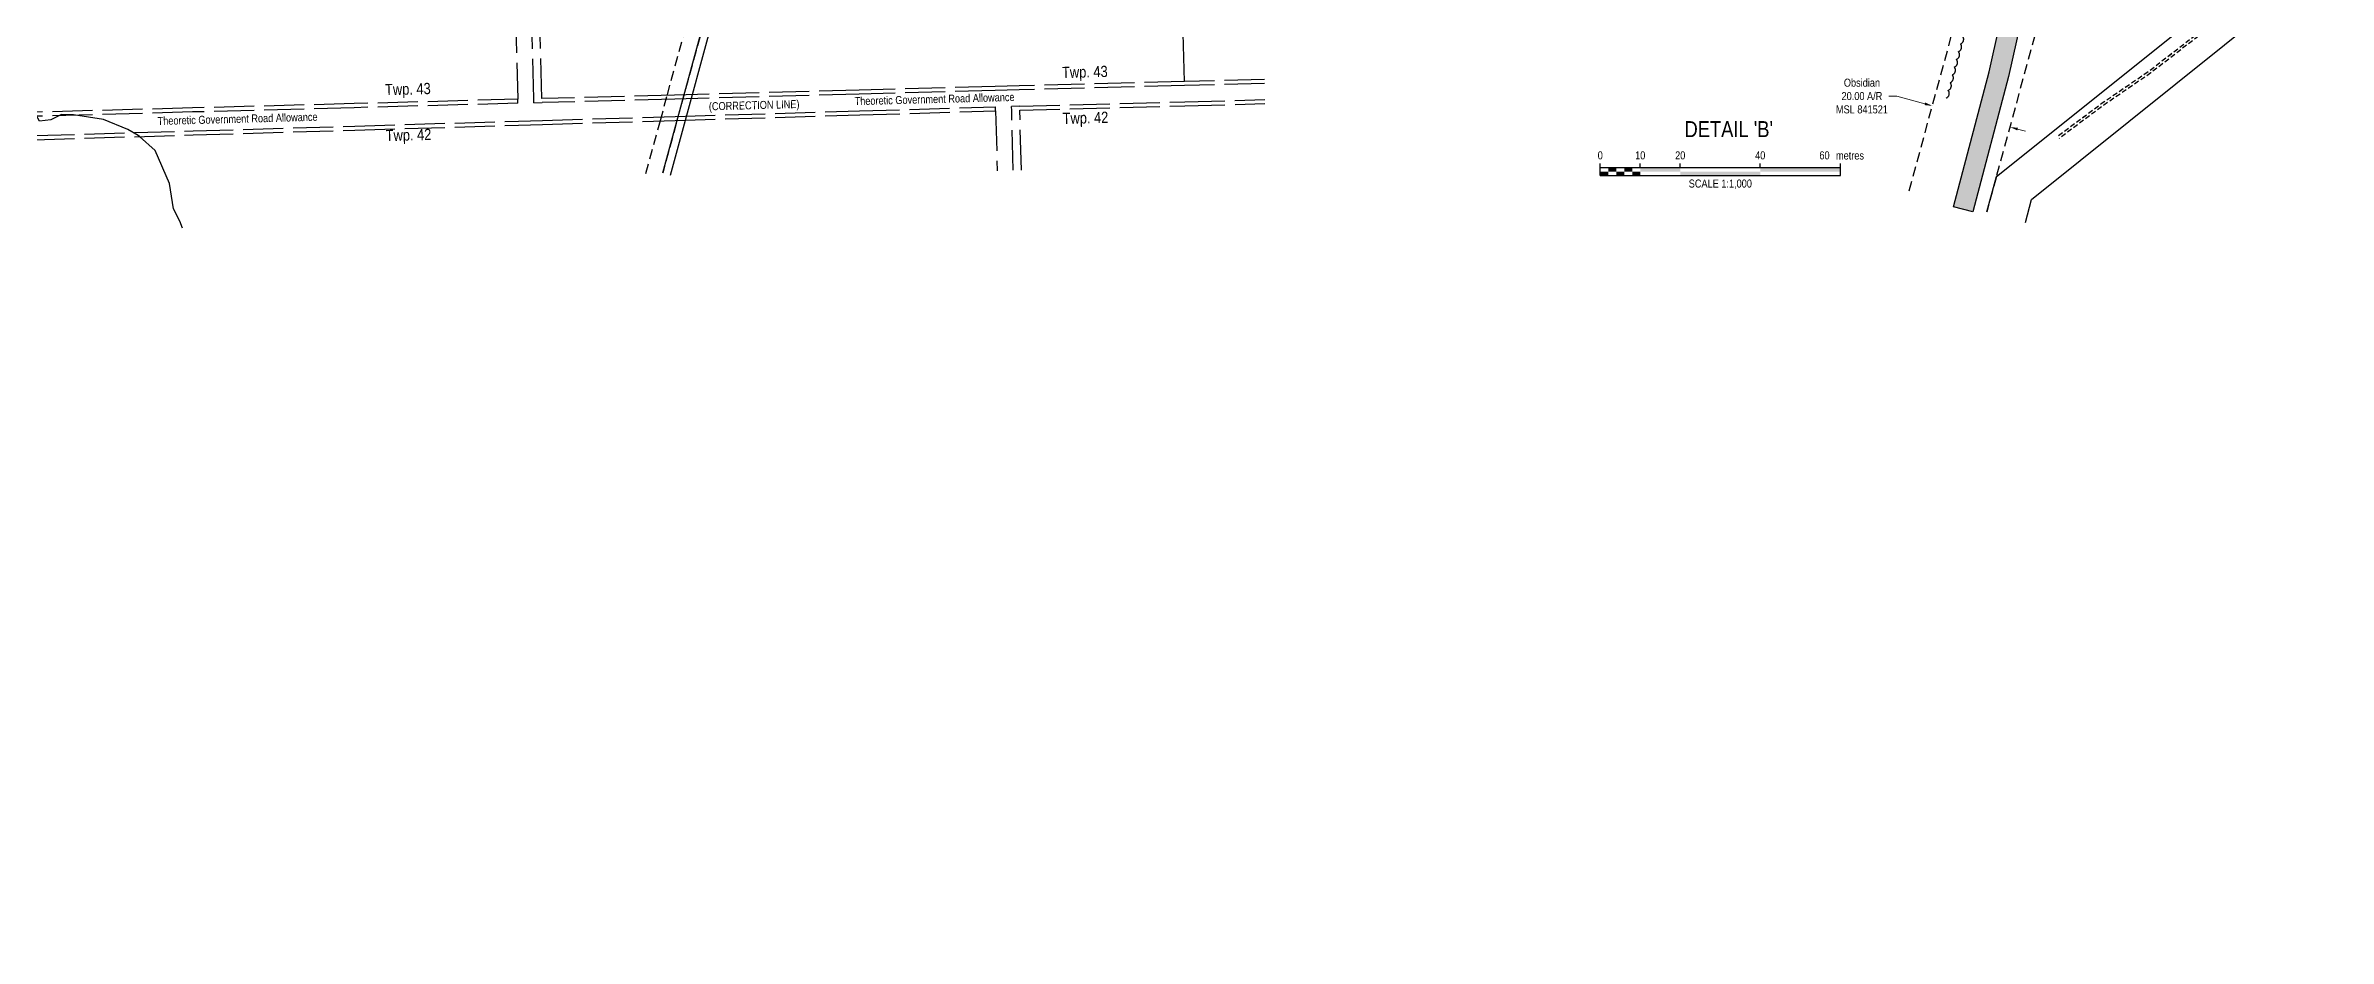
# Model space of a CAD drawing. Extents: x 623750 to 628258, y 5836052 to 5839376.
# Drawn here: x 625323 to 628175, y 5836052 to 5837167 of the extents above; entities that cross this region are included whole.
import ezdxf
from ezdxf.enums import TextEntityAlignment as Align

# ---------------------------------------------------------------- set-up
doc = ezdxf.new("R2010")
doc.units = 0
doc.header["$LTSCALE"] = 5
doc.header["$PDSIZE"] = 0.5
for name, pattern in [('0', [1, 1, 0]), ('foc-ACCESSROAD', [3.75, 2.5, -1.25]), ('foc-QUARTERLINE', [33, 25, -3, 2, -3]), ('foc-UNSURVEYED', [12.5, 10, -2.5]), ('UG_PIPE', [1.875, 1.25, -0.625])]:
    doc.linetypes.add(name, pattern=pattern)
doc.layers.get('Defpoints').update_dxf_attribs({"color": 9})
for name, color, linetype in [('AS-PIPE-UG', 44, 'UG_PIPE'), ('AS-ROADS', 254, 'Continuous'), ('C-AR', 13, 'foc-ACCESSROAD'), ('D-TXT', 6, 'Continuous'), ('DETAIL-T', 7, 'Continuous'), ('F-RW', 190, 'Continuous'), ('L-ROAD-T', 7, 'Continuous'), ('L-SECLBL', 7, 'Continuous'), ('L-SECQ', 8, 'foc-QUARTERLINE'), ('L-USEC', 7, 'foc-UNSURVEYED'), ('T-BUSH', 110, '0'), ('T-WATER', 160, 'Continuous')]:
    doc.layers.add(name, color=color, linetype=linetype)
doc.layers.add('C-AR-T', color=13, linetype='Continuous', lineweight=9)
doc.styles.add('80', font='ARIALN.TTF', dxfattribs={"height": 10})
doc.styles.add('80CG', font='ARIALN.TTF', dxfattribs={"height": 10})
doc.styles.add('80L', font='ARIALN.TTF', dxfattribs={"height": 10})
doc.styles.add('foc-LtypeFont', font='ARIALN.TTF', dxfattribs={"height": 7.35})
doc.linetypes.add('foc-TOPO-flowdirection-NOLINE', pattern='A,0,[">",foc-LtypeFont,S=0.3,R=0,X=0,Y=-0.945],-20,[">",foc-LtypeFont,S=0.3,R=0,X=0,Y=-0.945],0', length=20)
doc.dimstyles.new('Compass 5 000', dxfattribs={"dimscale": 5, "dimtxt": 9, "dimasz": 2, "dimexe": 0.2, "dimexo": 0.0625, "dimgap": 0.5, "dimtad": 0, "dimtih": 1, "dimtoh": 1, "dimzin": 0, "dimdsep": 46, "dimtxsty": '80CG', "dimcen": 0.1, "dimse1": 1, "dimse2": 1, "dimclrd": 256, "dimclrt": 256, "dimaunit": 1, "dimadec": 4, "dimazin": 0, "dimtfac": 0.06, "dimtofl": 0, "dimtmove": 0, "dimatfit": 1, "dimfxl": 0.2, "dimtolj": 1, "dimtzin": 0, "dimlwd": -1, "dimarcsym": 0})

# ---------------------------------------------------------------- blocks, each defined once
blk = doc.blocks.new('LABEL_ROAD_THEORETIC')
at = {"layer": 'L-ROAD-T', "style": '80L'}
blk.add_text('Theoretic Government Road Allowance', height=10, dxfattribs=at).set_placement((0, 0), align=Align.MIDDLE_CENTER)
blk = doc.blocks.new('*D412')
at = {"layer": 'C-AR-T', "transparency": 16777216}
for p, q in [((626131.1, 5837257.7), (626121.5, 5837260.3)), ((626169.8, 5837247.1), (626193.6, 5837240.6)), ((626193.6, 5837240.6), (626203.6, 5837240.6))]:
    blk.add_line(p, q, dxfattribs=at)
for points in [[(626131.6, 5837259.3), (626130.7, 5837256.1), (626140.8, 5837255)], [(626170.2, 5837248.7), (626169.3, 5837245.5), (626160.1, 5837249.8)]]:
    blk.add_solid(points, dxfattribs=at)
at = {"layer": 'Defpoints', "color": 0, "transparency": 16777216}
for p in [(626160.1, 5837249.8), (626089.2, 5837066, 984.8), (626108.5, 5837060.7)]:
    blk.add_point(p, dxfattribs=at)
at = {"layer": 'C-AR-T', "transparency": 16777216, "insert": (626237.1, 5837240.6), "char_height": 10, "attachment_point": 5, "style": '80CG'}
blk.add_mtext('\\A1;Obsidian\\P20.00 A/R\\PMSL 841521', dxfattribs=at)
blk = doc.blocks.new('*D440')
at = {"layer": 'C-AR-T', "transparency": 16777216}
for p, q in [((627636, 5837103.6), (627626, 5837103.6)), ((627671.1, 5837094), (627636, 5837103.6)), ((627787, 5837062.4), (627796.7, 5837059.8))]:
    blk.add_line(p, q, dxfattribs=at)
for points in [[(627671.5, 5837095.6), (627670.6, 5837092.4), (627680.7, 5837091.4)], [(627787.5, 5837064), (627786.6, 5837060.8), (627777.4, 5837065)]]:
    blk.add_solid(points, dxfattribs=at)
at = {"layer": 'Defpoints', "color": 0, "transparency": 16777216}
for p in [(627777.4, 5837065), (627404.5, 5836078.7, 4923.8), (627501.2, 5836052.3)]:
    blk.add_point(p, dxfattribs=at)
at = {"layer": 'C-AR-T', "transparency": 16777216, "insert": (627592.5, 5837103.6), "char_height": 10, "attachment_point": 5, "style": '80CG'}
blk.add_mtext('\\A1;Obsidian\\P20.00 A/R\\PMSL 841521', dxfattribs=at)
blk = doc.blocks.new('*U314')
at = {"color": 0}
for p, q in [((-150, 0), (-150, 15)), ((-150, 10), (150.2, 10)), ((-150, 0), (150.2, 0)), ((-100, 10), (-100, 15)), ((-50, 10), (-50, 15)), ((50, 10), (50, 15)), ((150.2, 0), (150.2, 15))]:
    blk.add_line(p, q, dxfattribs=at)
for points in [[(-150, 5), (-140, 5), (-150, 0), (-140, 0)], [(-140, 10), (-130, 10), (-140, 5), (-130, 5)], [(-130, 5), (-120, 5), (-130, 0), (-120, 0)], [(-120, 10), (-110, 10), (-120, 5), (-110, 5)], [(-110, 5), (-100, 5), (-110, 0), (-100, 0)], [(-100, 10), (-50, 10), (-100, 5), (-50, 5)], [(-50, 5), (50, 5), (-50, 0), (50, 0)], [(50, 10), (150.2, 10), (50, 5), (150.2, 5)]]:
    blk.add_solid(points, dxfattribs=at)
at = {"color": 0, "style": '80'}
blk.add_text('metres', height=10, dxfattribs=at).set_placement((162.2, 20), align=Align.CENTER)
at = {"color": 0, "char_height": 10, "style": '80'}
for s, insert, attachment_point in [('0', (-150, 30.2), 2), ('10', (-100, 30.2), 2), ('20', (-50, 30.2), 2), ('40', (50, 30.2), 2), ('60', (136.7, 30.2), 3), ('SCALE 1:1,000', (0.1, -5), 2)]:
    blk.add_mtext(s, dxfattribs=dict(at, insert=insert, attachment_point=attachment_point))

msp = doc.modelspace()

# ---------------------------------------------------------------- hatches: boundary and pattern name
at = {"layer": 'AS-ROADS'}
h = msp.add_hatch(color=256, dxfattribs=at)
h.dxf.hatch_style = 1
h.paths.add_polyline_path([(628032.016, 5838389.645), (628007.21, 5838392.802), (627988.777, 5838217.408), (627970.01, 5838075.865), (627910.745, 5837792.069), (627851.447, 5837605.184), (627813.492, 5837412.174), (627751.293, 5837134.022), (627706.952, 5836965.372), (627731.13, 5836959.015), (627775.589, 5837128.114), (627837.96, 5837407.033), (627875.705, 5837598.972), (627934.957, 5837785.717), (627994.672, 5838071.661), (628013.605, 5838214.458)])

# ---------------------------------------------------------------- linework, layer by layer
at = {"layer": 'AS-PIPE-UG', "flags": 128}
for points in [[(628136.597, 5838376.333), (628124.696, 5838290.218), (628092.866, 5838070.038), (628073.956, 5837804.303), (628080.366, 5837611.853), (628083.786, 5837519.838), (628088.511, 5837449.628), (628090.841, 5837367.078), (628091.746, 5837300.423), (628088.201, 5837247.118), (628076.696, 5837234.418), (628047.556, 5837211.768), (628009.101, 5837179.293), (627951.856, 5837135.008), (627892.791, 5837094.613), (627837.151, 5837053.143)], [(628136.6, 5838376.332), (628124.701, 5838290.228), (628092.871, 5838070.048), (628073.961, 5837804.313), (628080.371, 5837611.863), (628083.791, 5837519.848), (628088.516, 5837449.638), (628090.846, 5837367.088), (628091.751, 5837300.433), (628088.206, 5837247.128), (628076.701, 5837234.433), (628047.561, 5837211.778), (628009.106, 5837179.303), (627951.861, 5837135.018), (627892.796, 5837094.623), (627837.156, 5837053.153)]]:
    msp.add_lwpolyline(points, dxfattribs=at)
msp.add_lwpolyline([(628139.572, 5838375.921), (628127.673, 5838289.818, -0.00156055), (628127.67, 5838289.799), (628095.856, 5838069.727), (628076.965, 5837804.257), (628083.369, 5837611.969), (628086.787, 5837520.005), (628091.509, 5837449.84, -0.00974505), (628091.515, 5837449.723), (628093.845, 5837367.173, -0.00366034), (628093.846, 5837367.129), (628094.751, 5837300.474, -0.01999837), (628094.744, 5837300.234), (628091.199, 5837246.929, -0.16904771), (628090.429, 5837245.114), (628078.924, 5837232.419, -0.04345005), (628078.542, 5837232.065), (628049.45, 5837209.447), (628011.042, 5837177.011, -0.01071312), (628010.942, 5837176.93), (627953.697, 5837132.645, -0.01464953), (627953.555, 5837132.542), (627894.54, 5837092.181), (627838.949, 5837050.748)], format="xyb", dxfattribs=at)
at = {"layer": 'AS-ROADS', "flags": 128}
msp.add_lwpolyline([(628032.016, 5838389.645), (628013.605, 5838214.458), (627994.672, 5838071.661), (627934.957, 5837785.717), (627875.705, 5837598.972), (627837.96, 5837407.033), (627775.589, 5837128.114), (627731.13, 5836959.015), (627706.952, 5836965.372), (627751.293, 5837134.022), (627813.492, 5837412.174), (627851.447, 5837605.184), (627910.745, 5837792.069), (627970.01, 5838075.865), (627988.777, 5838217.408), (628007.21, 5838392.802)], dxfattribs=at)
at = {"layer": 'C-AR'}
for points, elevation in [([(626073.162, 5837007.071), (626091.142, 5837073.049), (626099.852, 5837105.016), (626152.003, 5837296.4), (626172.939, 5837296.95), (626160.412, 5837250.895), (626094.083, 5837007.668)], 984.76), ([(627651.608, 5836985.399), (627718.48, 5837230.81), (627823.16, 5837233.557), (627760.525, 5837003.282), (627748.446, 5836958.991)], 4923.8)]:
    msp.add_lwpolyline(points, dxfattribs=dict(at, elevation=elevation))
at = {"layer": 'F-RW'}
for points in [[(627748.446, 5836958.991), (627760.525, 5837003.282), (628055.821, 5837239.663), (628042.93, 5837735.193), (628059.071, 5837854.486), (628125.674, 5838377.723)], [(627796.685, 5836945.836), (627804.48, 5836974.421), (628106.45, 5837216.144), (628093.018, 5837732.474), (628108.646, 5837847.978), (628175.274, 5838371.409)], [(626094.083, 5837007.668), (626160.412, 5837250.895), (626219.471, 5837298.171), (626216.893, 5837397.277), (626220.121, 5837421.136), (626241.087, 5837585.848), (626231.312, 5837999.379), (626201.798, 5837998.713), (626201.228, 5837998.699), (626191.236, 5837998.466), (626187.108, 5837998.366), (626171.237, 5837997.961), (626142.934, 5838045.205), (626129.932, 5838050.658)], [(626103.731, 5837005.037), (626169.203, 5837245.123), (626229.597, 5837293.467), (626226.91, 5837396.733), (626230.036, 5837419.834), (626251.102, 5837585.331), (626241.376, 5837999.608), (626241.072, 5838009.641), (626201.563, 5838008.71), (626200.995, 5838008.697), (626191, 5838008.461), (626186.862, 5838008.363), (626176.816, 5838008.107), (626150.989, 5838051.218)]]:
    msp.add_lwpolyline(points, dxfattribs=at)
at = {"layer": 'L-SECQ'}
msp.add_line((626745.858, 5837121.8), (626724.647, 5837922.102), dxfattribs=at)
at = {"layer": 'L-USEC'}
for p, q in [((625901.586, 5837519.795), (625912.965, 5837099.657)), ((625933.063, 5837100.186), (625921.684, 5837520.324)), ((625943.119, 5837100.459), (625931.74, 5837520.596)), ((626108.876, 5837104.865), (625943.119, 5837100.459)), ((626339.458, 5837110.995), (626108.876, 5837104.865)), ((626339.591, 5837105.967), (626109.01, 5837099.837)), ((626509.3, 5837115.511), (626339.458, 5837110.995)), ((626509.434, 5837110.483), (626339.591, 5837105.967)), ((626539.453, 5837116.312), (626509.3, 5837115.511)), ((626539.587, 5837111.284), (626509.434, 5837110.483)), ((626745.858, 5837121.799), (626539.453, 5837116.312)), ((626745.992, 5837116.771), (626539.587, 5837111.284)), ((626845.823, 5837124.457), (626745.858, 5837121.799)), ((626845.955, 5837119.429), (626745.992, 5837116.771)), ((625506.571, 5837088.783), (625307.865, 5837083.466)), ((625506.705, 5837083.756), (625308, 5837078.439)), ((625708.448, 5837094.184), (625506.571, 5837088.783)), ((625708.583, 5837089.157), (625506.705, 5837083.756)), ((625912.965, 5837099.657), (625708.448, 5837094.184)), ((625913.1, 5837094.629), (625708.583, 5837089.156)), ((626109.01, 5837099.837), (625943.253, 5837095.43)), ((625943.841, 5837073.265), (626109.603, 5837078.234)), ((626109.603, 5837078.234), (626340.134, 5837085.144)), ((626109.754, 5837073.206), (626340.285, 5837080.116)), ((626340.134, 5837085.144), (626509.934, 5837090.234)), ((626340.285, 5837080.116), (626510.085, 5837085.206)), ((626510.085, 5837085.206), (626512.021, 5837010.496)), ((626532.119, 5837011.032), (626530.182, 5837085.748)), ((626540.105, 5837091.037), (626746.527, 5837096.536)), ((626540.239, 5837086.009), (626746.661, 5837091.507)), ((626542.175, 5837011.3), (626540.239, 5837086.009)), ((626746.527, 5837096.536), (626846.485, 5837099.198)), ((626746.661, 5837091.507), (626846.617, 5837094.17)), ((625308.934, 5837054.233), (625507.313, 5837060.18)), ((625309.085, 5837049.207), (625507.463, 5837055.154)), ((625507.313, 5837060.18), (625709.272, 5837066.233)), ((625507.463, 5837055.154), (625709.422, 5837061.207)), ((625709.272, 5837066.235), (625913.689, 5837072.362)), ((625709.422, 5837061.207), (625913.84, 5837067.334)), ((625913.689, 5837072.362), (625943.841, 5837073.265)), ((625913.84, 5837067.334), (625943.992, 5837068.237)), ((625943.992, 5837068.237), (626109.754, 5837073.206))]:
    msp.add_line(p, q, dxfattribs=at)
at = {"layer": 'L-USEC', "flags": 128}
for points in [[(625913.099, 5837094.636), (625912.965, 5837099.657)], [(625933.196, 5837095.165), (625933.063, 5837100.186)], [(625933.196, 5837095.165), (625943.253, 5837095.43)], [(626510.068, 5837085.213), (626509.934, 5837090.234)], [(626540.105, 5837091.037), (626530.048, 5837090.769)], [(626530.182, 5837085.748), (626530.048, 5837090.769)]]:
    msp.add_lwpolyline(points, dxfattribs=at)
at = {"layer": 'T-BUSH', "flags": 128}
msp.add_lwpolyline([(627697.636, 5837101.136, 0.52056705), (627700.21, 5837110.8, 0.52056705), (627702.784, 5837120.463, 0.52056705), (627705.358, 5837130.126, 0.52056705), (627707.932, 5837139.789, 0.52056705), (627710.506, 5837149.452, 0.52056705), (627713.08, 5837159.115, 0.52056705), (627715.654, 5837168.778, 0.52056705), (627718.228, 5837178.441, 0.52056705), (627720.802, 5837188.104, 0.52056705), (627723.376, 5837197.767, 0.52056705), (627725.95, 5837207.43, 0.52056705), (627728.523, 5837217.093, 0.52056705), (627731.097, 5837226.756, 0.52056705), (627733.671, 5837236.419, 0.52056705), (627736.245, 5837246.083, 0.52056705), (627738.819, 5837255.746, 0.52056705), (627741.393, 5837265.409, 0.52056705), (627743.967, 5837275.072, 0.52056705), (627746.541, 5837284.735, 0.52056705), (627749.115, 5837294.398, 0.52056705), (627749.115, 5837304.168, 0.52056705), (627747.353, 5837314.012, 0.52056705), (627745.591, 5837323.855, 0.52056705), (627743.829, 5837333.699, 0.52056705), (627742.067, 5837343.542, 0.52056705), (627740.305, 5837353.386, 0.52056705), (627738.543, 5837363.229, 0.52056705), (627736.781, 5837373.073, 0.52056705), (627735.019, 5837382.917, 0.52056705), (627727.598, 5837387.966, 0.52056705), (627718.178, 5837391.324, 0.52056705), (627708.759, 5837394.682, 0.52056705), (627699.339, 5837398.04, 0.52056705), (627689.92, 5837401.398, 0.52056705), (627680.501, 5837404.756, 0.52056705), (627671.425, 5837401.293, 0.52056705), (627662.39, 5837397.006, 0.52056705), (627653.356, 5837392.719, 0.52056705), (627643.845, 5837391.433, 0.52056705), (627633.928, 5837392.712, 0.52056705), (627624.01, 5837393.992, 0.52056705), (627614.092, 5837395.272, 0.52056705), (627604.174, 5837396.552, 0.52056705), (627594.845, 5837398.599, 0.52056705), (627591.025, 5837407.841, 0.52056705), (627587.895, 5837416.955, 0.52056705), (627594.77, 5837424.217, 0.52056705), (627601.645, 5837431.479, 0.52056705), (627606.34, 5837439.492, 0.52056705), (627605.403, 5837449.448, 0.52056705), (627604.465, 5837459.404, 0.52056705), (627603.527, 5837469.36, 0.52056705), (627602.59, 5837479.316, 0.52056705), (627601.652, 5837489.272, 0.52056705), (627600.714, 5837499.228, 0.52056705), (627599.777, 5837509.184, 0.52056705), (627598.839, 5837519.14, 0.52056705), (627597.902, 5837529.096, 0.52056705), (627596.964, 5837539.052, 0.52056705), (627596.026, 5837549.007, 0.52056705), (627595.089, 5837558.963, 0.52056705), (627594.151, 5837568.919, 0.52056705), (627586.082, 5837570.301, 0.52056705), (627576.122, 5837569.408, 0.52056705), (627566.162, 5837568.515, 0.52056705), (627556.202, 5837567.622, 0.52056705), (627546.242, 5837566.729, 0.52056705), (627536.282, 5837565.836, 0.52056705), (627526.322, 5837564.943, 0.52056705), (627516.362, 5837564.051, 0.52056705), (627506.402, 5837563.158, 0.52056705), (627496.442, 5837562.265, 0.52056705), (627486.482, 5837561.372, 0.52056705), (627476.522, 5837560.479, 0.52056705), (627466.562, 5837559.586, 0.52056705), (627456.601, 5837558.693, 0.52056705), (627446.641, 5837557.801, 0.52056705), (627436.681, 5837556.908, 0.52056705), (627426.721, 5837556.015, 0.52056705), (627416.761, 5837555.122, 0.52056705), (627406.801, 5837554.229, 0.52056705), (627396.841, 5837553.336, 0.52056705), (627386.876, 5837552.529, 0.52056705), (627376.881, 5837552.192, 0.52056705), (627366.887, 5837551.855, 0.52056705), (627356.893, 5837551.518, 0.52056705), (627346.898, 5837551.181, 0.52056705), (627336.904, 5837550.844, 0.52056705), (627326.91, 5837550.508, 0.52056705), (627316.915, 5837550.171, 0.52056705), (627306.921, 5837549.834, 0.52056705), (627296.927, 5837549.497, 0.52056705), (627286.933, 5837549.16, 0.52056705), (627276.938, 5837548.823, 0.52056705), (627266.944, 5837548.486, 0.52056705), (627256.95, 5837548.15, 0.52056705), (627246.955, 5837547.813, 0.52056705), (627236.961, 5837547.476, 0.52056705), (627226.967, 5837547.139, 0.52056705), (627216.972, 5837546.802, 0.52056705), (627206.978, 5837546.465, 0.52056705), (627196.984, 5837546.128, 0.52056705), (627186.989, 5837545.791, 0.52056705), (627176.995, 5837545.455, 0.52056705), (627169.261, 5837545.194, 0.52056705)], format="xyb", dxfattribs=at)
at = {"layer": 'T-WATER', "linetype": 'foc-TOPO-flowdirection-NOLINE', "flags": 128}
msp.add_lwpolyline([(625440.149, 5837053.365), (625438.771, 5837054.597), (625425.921, 5837062.004), (625395.291, 5837074.589), (625357.805, 5837080.076), (625342.838, 5837080.796), (625329.58, 5837073.78), (625315.231, 5837072.292), (625308.91, 5837083.712), (625299.162, 5837101.324), (625297.364, 5837120.838), (625297.784, 5837139.672), (625294.353, 5837172.86), (625305.671, 5837199.666), (625296.77, 5837210.799), (625283.8, 5837218.328), (625271.955, 5837228.093), (625265.05, 5837244.72), (625263.106, 5837259.981), (625269.551, 5837274.45), (625273.817, 5837290.515), (625269.214, 5837304.832), (625254.932, 5837312.585), (625239.509, 5837308.885), (625224.88, 5837312.232), (625192.205, 5837340.185), (625174.706, 5837382.941), (625160.843, 5837387.409), (625147.726, 5837380.364), (625136.782, 5837370.166), (625129.778, 5837354.749), (625132.486, 5837338.34), (625128.839, 5837323.766), (625120.591, 5837311.512), (625097.279, 5837292.985), (625095.003, 5837291.91), (625083.657, 5837286.545), (625055.611, 5837298.477), (625046.351, 5837309.669), (625022.424, 5837329.408), (625020.58, 5837347.324), (625023.235, 5837365.387), (625020.946, 5837380.198), (625013.182, 5837392.354), (625003.083, 5837403.249), (624999.375, 5837404.94), (624981.038, 5837446.727), (624988.146, 5837459.038), (624997.643, 5837470.412), (625003.263, 5837484.319), (625013.315, 5837494.598), (625022.272, 5837507.454), (625025.674, 5837522.716), (625036.942, 5837553.676), (625042.317, 5837586.296), (625040.896, 5837605.121), (625028.082, 5837612.366), (625013.844, 5837607.641), (625009.733, 5837589.846), (624993.472, 5837586.152), (624987.131, 5837588.023)], dxfattribs=at)
at = {"layer": 'T-WATER', "linetype": 'Continuous'}
for points in [[(625440.149, 5837053.365), (625438.771, 5837054.597), (625425.921, 5837062.004), (625395.291, 5837074.589), (625357.805, 5837080.076), (625342.838, 5837080.796), (625329.58, 5837073.78), (625315.231, 5837072.292)], [(625494.17, 5836938.584), (625490.705, 5836947.428), (625482.61, 5836962.825), (625477.692, 5836994.455), (625459.923, 5837035.692), (625440.149, 5837053.365)]]:
    msp.add_lwpolyline(points, dxfattribs=at)

# ---------------------------------------------------------------- block references
at = {"layer": 'DETAIL-T', "xscale": 0.99964501, "yscale": 0.99964501, "zscale": 0.99964501}
msp.add_blockref('*U314', (627415.446, 5837004.431), dxfattribs=at)
at = {"layer": 'L-SECLBL', "rotation": 1.523017599418802}
for p in [(626433.738, 5837099.861), (625562.865, 5837075.154)]:
    msp.add_blockref('LABEL_ROAD_THEORETIC', p, dxfattribs=at)

# ---------------------------------------------------------------- texts
at = {"layer": 'D-TXT', "color": 3, "char_height": 13.995, "attachment_point": 1, "rotation": 1.522853, "style": '80L'}
for s, insert in [('Twp. 43', (626592.841, 5837140.044)), ('Twp. 43', (625746.981, 5837118.67)), ('Twp. 42', (626593.616, 5837082.719)), ('Twp. 42', (625747.756, 5837061.345))]:
    msp.add_mtext_dynamic_manual_height_columns(s, width=101.4314, gutter_width=47.517, heights=[0], dxfattribs=dict(at, insert=insert))
at = {"layer": 'DETAIL-T', "color": 3, "insert": (627426.101, 5837062.358), "char_height": 19.9929, "width": 223.77856, "attachment_point": 5, "style": '80CG'}
msp.add_mtext("DETAIL 'B'", dxfattribs=at)
at = {"layer": 'L-ROAD-T', "style": '80L'}
msp.add_text('(CORRECTION LINE)', height=10, rotation=1.52272, dxfattribs=at).set_placement((626208.317, 5837092.259), align=Align.MIDDLE_CENTER)

# ---------------------------------------------------------------- dimensions: what is measured, and where the dimension line sits
at = {"layer": 'C-AR-T'}
for base, p1, p2, picture, middle in [((626160.105, 5837249.77), (626089.212, 5837065.969, 984.76), (626108.545, 5837060.698), '*D412', (626237.064, 5837240.645)), ((627777.367, 5837065.044), (627404.528, 5836078.655, 4923.8), (627501.189, 5836052.296), '*D440', (627592.515, 5837103.592))]:
    dim = msp.add_linear_dim(base=base, p1=p1, p2=p2, angle=344.746218, text='Obsidian\\P20.00 A/R\\PMSL 841521', dimstyle='Compass 5 000', dxfattribs=at)
    dim.commit()
    dim.dimension.update_dxf_attribs({"geometry": picture, "text_midpoint": middle, "dimtype": 161})

doc.saveas('drawing.dxf')
